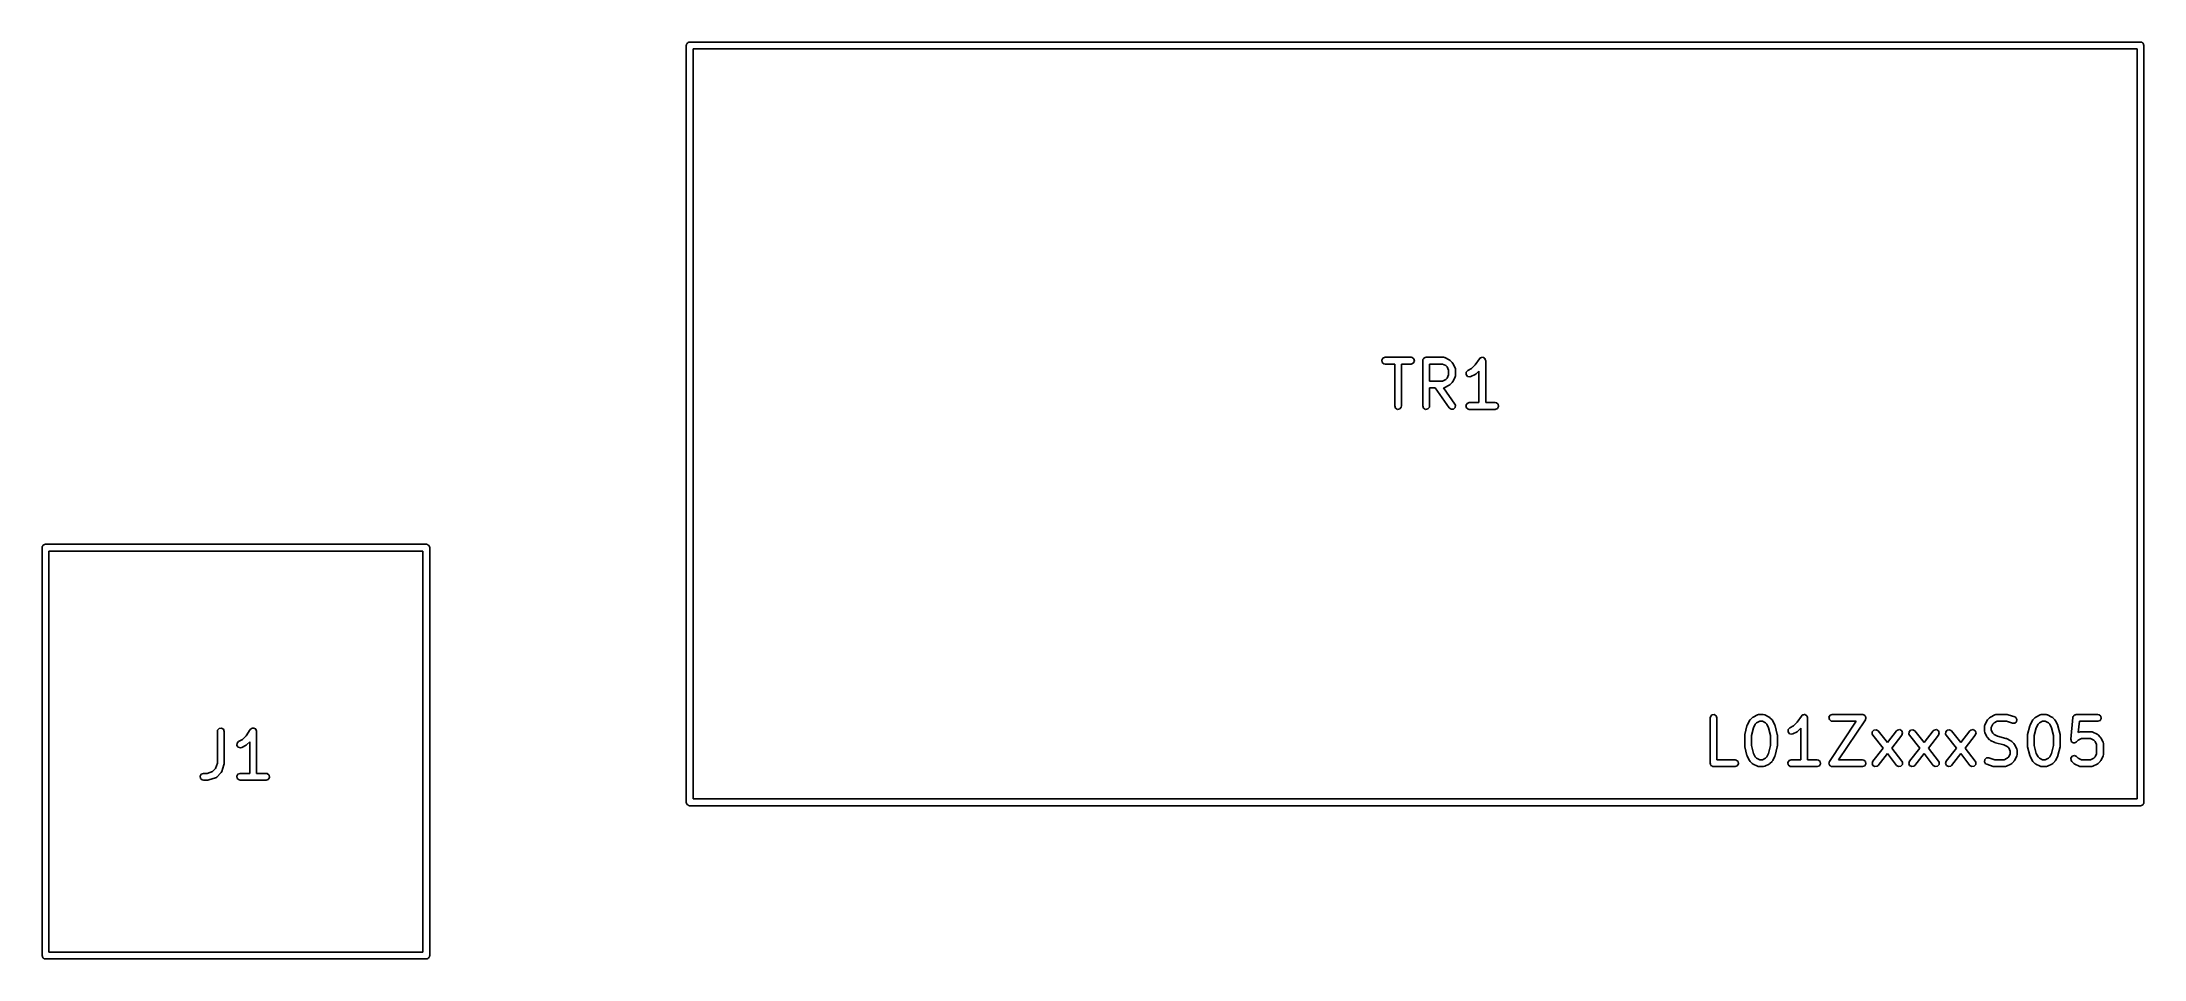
# Model space of a CAD drawing. Extents: x 0.28 to 2.11, y -0.95 to -0.15.
import ezdxf

# ---------------------------------------------------------------- set-up
doc = ezdxf.new("R2010")
doc.units = 0
doc.header["$MEASUREMENT"] = 0
doc.layers.add('BLACK', color=7, linetype='CONTINUOUS')

msp = doc.modelspace()

# ---------------------------------------------------------------- linework, layer by layer
at = {"layer": 'BLACK', "linetype": 'CONTINUOUS'}
for p, q in [((0.841142, -0.154409), (0.841209, -0.154026)), ((0.841142, -0.81189), (0.841142, -0.154409)), ((0.841187, -0.153897), (0.841252, -0.153783)), ((0.841209, -0.154026), (0.841187, -0.153897)), ((0.841252, -0.153783), (0.84132, -0.1534)), ((0.84132, -0.1534), (0.841813, -0.152812)), ((0.841813, -0.152812), (0.842196, -0.152148)), ((0.842196, -0.152148), (0.842447, -0.152056)), ((0.842447, -0.152056), (0.842618, -0.151852)), ((0.842618, -0.151852), (0.843374, -0.151719)), ((0.843374, -0.151719), (0.844094, -0.151457)), ((0.844094, -0.151457), (2.10394, -0.151457)), ((0.847047, -0.157362), (0.847047, -0.808937)), ((2.10098, -0.157362), (0.847047, -0.157362)), ((2.10098, -0.808937), (2.10098, -0.157362)), ((2.10394, -0.151457), (2.10432, -0.151524)), ((2.10432, -0.151524), (2.10445, -0.151502)), ((2.10445, -0.151502), (2.10456, -0.151567)), ((2.10456, -0.151567), (2.10495, -0.151635)), ((2.10495, -0.151635), (2.10553, -0.152128)), ((2.10553, -0.152128), (2.1062, -0.152511)), ((2.1062, -0.152511), (2.10629, -0.152762)), ((2.10629, -0.152762), (2.10649, -0.152933)), ((2.10649, -0.152933), (2.10663, -0.153689)), ((2.10663, -0.153689), (2.10689, -0.154409)), ((2.10689, -0.154409), (2.10689, -0.81189)), ((1.44505, -0.427708), (1.44606, -0.425959)), ((1.4454, -0.429698), (1.44505, -0.427708)), ((1.44695, -0.430996), (1.4454, -0.429698)), ((1.44606, -0.425959), (1.44796, -0.425268)), ((1.44796, -0.431174), (1.44695, -0.430996)), ((1.44796, -0.425268), (1.47045, -0.425268)), ((1.45625, -0.431174), (1.44796, -0.431174)), ((1.45625, -0.467591), (1.45625, -0.431174)), ((1.47045, -0.431174), (1.46216, -0.431174)), ((1.46216, -0.431174), (1.46216, -0.467591)), ((1.47045, -0.425268), (1.47146, -0.425447)), ((1.47235, -0.430483), (1.47045, -0.431174)), ((1.47146, -0.425447), (1.47301, -0.426745)), ((1.47336, -0.428734), (1.47235, -0.430483)), ((1.47301, -0.426745), (1.47336, -0.428734)), ((1.48062, -0.428221), (1.48069, -0.427838)), ((1.48062, -0.467591), (1.48062, -0.428221)), ((1.48067, -0.427708), (1.48073, -0.427595)), ((1.48069, -0.427838), (1.48067, -0.427708)), ((1.48073, -0.427595), (1.4808, -0.427211)), ((1.4808, -0.427211), (1.4813, -0.426624)), ((1.4813, -0.426624), (1.48168, -0.425959)), ((1.48168, -0.425959), (1.48193, -0.425868)), ((1.48193, -0.425868), (1.4821, -0.425664)), ((1.4821, -0.425664), (1.48286, -0.425531)), ((1.48286, -0.425531), (1.48358, -0.425268)), ((1.48358, -0.425268), (1.49858, -0.425268)), ((1.49788, -0.431174), (1.48653, -0.431174)), ((1.48653, -0.431174), (1.48653, -0.445891)), ((1.50058, -0.432523), (1.49788, -0.431174)), ((1.49858, -0.425268), (1.49959, -0.425447)), ((1.49959, -0.425447), (1.49972, -0.42556)), ((1.49972, -0.42556), (1.4999, -0.42558)), ((1.4999, -0.42558), (1.50365, -0.427455)), ((1.50177, -0.43372), (1.50058, -0.432523)), ((1.50312, -0.436417), (1.50177, -0.43372)), ((1.50312, -0.440648), (1.50312, -0.436417)), ((1.50365, -0.427455), (1.50435, -0.427981)), ((1.50435, -0.427981), (1.50441, -0.428008)), ((1.50441, -0.428008), (1.50629, -0.429883)), ((1.50629, -0.429883), (1.50679, -0.430606)), ((1.50679, -0.430606), (1.50684, -0.43065)), ((1.50684, -0.43065), (1.50872, -0.4344)), ((1.50872, -0.4344), (1.50901, -0.435383)), ((1.50901, -0.435383), (1.50897, -0.435554)), ((1.50897, -0.435554), (1.50903, -0.43572)), ((1.50903, -0.43572), (1.50903, -0.441345)), ((1.51836, -0.438295), (1.51975, -0.436829)), ((1.51975, -0.436829), (1.52307, -0.435168)), ((1.52307, -0.435168), (1.52628, -0.431964)), ((1.52628, -0.431964), (1.52986, -0.426583)), ((1.52937, -0.437225), (1.52691, -0.439683)), ((1.52937, -0.464639), (1.52937, -0.437225)), ((1.52986, -0.426583), (1.53057, -0.425842)), ((1.53057, -0.425842), (1.53074, -0.425794)), ((1.53074, -0.425794), (1.53084, -0.425664)), ((1.53084, -0.425664), (1.53169, -0.425515)), ((1.53169, -0.425515), (1.53251, -0.425275)), ((1.53251, -0.425275), (1.53267, -0.425343)), ((1.53267, -0.425343), (1.53283, -0.425313)), ((1.53283, -0.425313), (1.53358, -0.425742)), ((1.53358, -0.425742), (1.53436, -0.426086)), ((1.53436, -0.426086), (1.53444, -0.426238)), ((1.53444, -0.426238), (1.53458, -0.426323)), ((1.53458, -0.426323), (1.53488, -0.427128)), ((1.53488, -0.427128), (1.53526, -0.427897)), ((1.53526, -0.427897), (1.53522, -0.428062)), ((1.53522, -0.428062), (1.53527, -0.428221)), ((1.53527, -0.428221), (1.53527, -0.464639)), ((1.48653, -0.445891), (1.49788, -0.445891)), ((1.49141, -0.451796), (1.48653, -0.451796)), ((1.48653, -0.451796), (1.48653, -0.467591)), ((1.50366, -0.469285), (1.49141, -0.451796)), ((1.49788, -0.445891), (1.50058, -0.444542)), ((1.49874, -0.451736), (1.49861, -0.451783)), ((1.49861, -0.451783), (1.50849, -0.465898)), ((1.49891, -0.451777), (1.49874, -0.451736)), ((1.4999, -0.451485), (1.49891, -0.451777)), ((1.50365, -0.44961), (1.4999, -0.451485)), ((1.50058, -0.444542), (1.50177, -0.443345)), ((1.50177, -0.443345), (1.50312, -0.440648)), ((1.50369, -0.449563), (1.50365, -0.44961)), ((1.50441, -0.449057), (1.50369, -0.449563)), ((1.50629, -0.447182), (1.50441, -0.449057)), ((1.50631, -0.447124), (1.50629, -0.447182)), ((1.50684, -0.446415), (1.50631, -0.447124)), ((1.50872, -0.442665), (1.50684, -0.446415)), ((1.50874, -0.44249), (1.50872, -0.442665)), ((1.50885, -0.442354), (1.50874, -0.44249)), ((1.50903, -0.441345), (1.50885, -0.442354)), ((1.51824, -0.440312), (1.51836, -0.438295)), ((1.51945, -0.441934), (1.51824, -0.440312)), ((1.52141, -0.442403), (1.51945, -0.441934)), ((1.52239, -0.442111), (1.52141, -0.442403)), ((1.52614, -0.440236), (1.52239, -0.442111)), ((1.52619, -0.440189), (1.52614, -0.440236)), ((1.52691, -0.439683), (1.52619, -0.440189)), ((1.45694, -0.469489), (1.45625, -0.467591)), ((1.45869, -0.470499), (1.45694, -0.469489)), ((1.46068, -0.470148), (1.45869, -0.470499)), ((1.46198, -0.468601), (1.46068, -0.470148)), ((1.46216, -0.467591), (1.46198, -0.468601)), ((1.48132, -0.469489), (1.48062, -0.467591)), ((1.48306, -0.470499), (1.48132, -0.469489)), ((1.48505, -0.470148), (1.48306, -0.470499)), ((1.48635, -0.468601), (1.48505, -0.470148)), ((1.48653, -0.467591), (1.48635, -0.468601)), ((1.50531, -0.470443), (1.50366, -0.469285)), ((1.50732, -0.470268), (1.50531, -0.470443)), ((1.50875, -0.46884), (1.50732, -0.470268)), ((1.50849, -0.465898), (1.50893, -0.466827)), ((1.50893, -0.466827), (1.50875, -0.46884)), ((1.51816, -0.467079), (1.51917, -0.465329)), ((1.51852, -0.469068), (1.51816, -0.467079)), ((1.52006, -0.470366), (1.51852, -0.469068)), ((1.51917, -0.465329), (1.52107, -0.464639)), ((1.52107, -0.470544), (1.52006, -0.470366)), ((1.52107, -0.464639), (1.52937, -0.464639)), ((1.54357, -0.470544), (1.52107, -0.470544)), ((1.53527, -0.464639), (1.54357, -0.464639)), ((1.54357, -0.464639), (1.54458, -0.464817)), ((1.54547, -0.469853), (1.54357, -0.470544)), ((1.54458, -0.464817), (1.54613, -0.466115)), ((1.54648, -0.468104), (1.54547, -0.469853)), ((1.54613, -0.466115), (1.54648, -0.468104)), ((0.281693, -0.59063), (0.281761, -0.590246)), ((0.281693, -0.944961), (0.281693, -0.59063)), ((0.281738, -0.590117), (0.281803, -0.590004)), ((0.281761, -0.590246), (0.281738, -0.590117)), ((0.281803, -0.590004), (0.281871, -0.58962)), ((0.281871, -0.58962), (0.282364, -0.589032)), ((0.282364, -0.589032), (0.282748, -0.588368)), ((0.282748, -0.588368), (0.282998, -0.588277)), ((0.282998, -0.588277), (0.283169, -0.588073)), ((0.283169, -0.588073), (0.283925, -0.587939)), ((0.283925, -0.587939), (0.284646, -0.587677)), ((0.284646, -0.587677), (0.615354, -0.587677)), ((0.287598, -0.593583), (0.287598, -0.942008)), ((0.612402, -0.593583), (0.287598, -0.593583)), ((0.612402, -0.942008), (0.612402, -0.593583)), ((0.615354, -0.587677), (0.615738, -0.587745)), ((0.615738, -0.587745), (0.615867, -0.587722)), ((0.615867, -0.587722), (0.615981, -0.587788)), ((0.615981, -0.587788), (0.616364, -0.587855)), ((0.616364, -0.587855), (0.616952, -0.588348)), ((0.616952, -0.588348), (0.617616, -0.588732)), ((0.617616, -0.588732), (0.617707, -0.588982)), ((0.617707, -0.588982), (0.617911, -0.589154)), ((0.617911, -0.589154), (0.618045, -0.589909)), ((0.618045, -0.589909), (0.618307, -0.59063)), ((0.618307, -0.59063), (0.618307, -0.944961)), ((0.434102, -0.749259), (0.4354, -0.747711)), ((0.4354, -0.747711), (0.437389, -0.747361)), ((0.437389, -0.747361), (0.439139, -0.74837)), ((0.462541, -0.748631), (0.46325, -0.747889)), ((0.46325, -0.747889), (0.463413, -0.747841)), ((0.463413, -0.747841), (0.463522, -0.747711)), ((0.463522, -0.747711), (0.464366, -0.747562)), ((0.464366, -0.747562), (0.465188, -0.747322)), ((0.465188, -0.747322), (0.465344, -0.74739)), ((0.465344, -0.74739), (0.465511, -0.747361)), ((0.465511, -0.747361), (0.466253, -0.747789)), ((0.466253, -0.747789), (0.467038, -0.748133)), ((0.467038, -0.748133), (0.467113, -0.748286)), ((0.467113, -0.748286), (0.46726, -0.74837)), ((1.73019, -0.738536), (1.73037, -0.737526)), ((1.73019, -0.777906), (1.73019, -0.738536)), ((1.73037, -0.737526), (1.73167, -0.735979)), ((1.73167, -0.735979), (1.73366, -0.735628)), ((1.73366, -0.735628), (1.73541, -0.736638)), ((1.73541, -0.736638), (1.7361, -0.738536)), ((1.7361, -0.738536), (1.7361, -0.774954)), ((1.76028, -0.752818), (1.76215, -0.745319)), ((1.76215, -0.745319), (1.76236, -0.744854)), ((1.76236, -0.744854), (1.76238, -0.744715)), ((1.76238, -0.744715), (1.76425, -0.740965)), ((1.76425, -0.740965), (1.76478, -0.740256)), ((1.76478, -0.740256), (1.7648, -0.740198)), ((1.7648, -0.740198), (1.76668, -0.738323)), ((1.7678, -0.747066), (1.76609, -0.753898)), ((1.76668, -0.738323), (1.7674, -0.737817)), ((1.7674, -0.737817), (1.76745, -0.73777)), ((1.76745, -0.73777), (1.7712, -0.735895)), ((1.76932, -0.744035), (1.7678, -0.747066)), ((1.77052, -0.742838), (1.76932, -0.744035)), ((1.77321, -0.741489), (1.77052, -0.742838)), ((1.7712, -0.735895), (1.77218, -0.735603)), ((1.77218, -0.735603), (1.77235, -0.735644)), ((1.77235, -0.735644), (1.77252, -0.735583)), ((1.77252, -0.735583), (1.77627, -0.735583)), ((1.77557, -0.741489), (1.77321, -0.741489)), ((1.77827, -0.742838), (1.77557, -0.741489)), ((1.77627, -0.735583), (1.77728, -0.735761)), ((1.77728, -0.735761), (1.77741, -0.735875)), ((1.77741, -0.735875), (1.77759, -0.735895)), ((1.77759, -0.735895), (1.78134, -0.73777)), ((1.77946, -0.744035), (1.77827, -0.742838)), ((1.78098, -0.747066), (1.77946, -0.744035)), ((1.78269, -0.753898), (1.78098, -0.747066)), ((1.78134, -0.73777), (1.78204, -0.738296)), ((1.78204, -0.738296), (1.7821, -0.738323)), ((1.7821, -0.738323), (1.78398, -0.740198)), ((1.78398, -0.740198), (1.78448, -0.740921)), ((1.78448, -0.740921), (1.78453, -0.740965)), ((1.78453, -0.740965), (1.78641, -0.744715)), ((1.78641, -0.744715), (1.78655, -0.745203)), ((1.78655, -0.745203), (1.78663, -0.745319)), ((1.78663, -0.745319), (1.7885, -0.752818)), ((1.79793, -0.74861), (1.79932, -0.747144)), ((1.79932, -0.747144), (1.80264, -0.745483)), ((1.80264, -0.745483), (1.80584, -0.742279)), ((1.80584, -0.742279), (1.80943, -0.736898)), ((1.80893, -0.74754), (1.80647, -0.749998)), ((1.80893, -0.774954), (1.80893, -0.74754)), ((1.80943, -0.736898), (1.81014, -0.736157)), ((1.81014, -0.736157), (1.8103, -0.736109)), ((1.8103, -0.736109), (1.81041, -0.735979)), ((1.81041, -0.735979), (1.81125, -0.73583)), ((1.81125, -0.73583), (1.81208, -0.73559)), ((1.81208, -0.73559), (1.81223, -0.735658)), ((1.81223, -0.735658), (1.8124, -0.735628)), ((1.8124, -0.735628), (1.81314, -0.736057)), ((1.81314, -0.736057), (1.81393, -0.736401)), ((1.81393, -0.736401), (1.814, -0.736553)), ((1.814, -0.736553), (1.81415, -0.736638)), ((1.81415, -0.736638), (1.81444, -0.737443)), ((1.81444, -0.737443), (1.81482, -0.738212)), ((1.81482, -0.738212), (1.81478, -0.738377)), ((1.81478, -0.738377), (1.81484, -0.738536)), ((1.81484, -0.738536), (1.81484, -0.774954)), ((1.83335, -0.738023), (1.83436, -0.736274)), ((1.8337, -0.740013), (1.83335, -0.738023)), ((1.83525, -0.741311), (1.8337, -0.740013)), ((1.8338, -0.776268), (1.85699, -0.741489)), ((1.83436, -0.736274), (1.83626, -0.735583)), ((1.83626, -0.741489), (1.83525, -0.741311)), ((1.83626, -0.735583), (1.8625, -0.735583)), ((1.85699, -0.741489), (1.83626, -0.741489)), ((1.86496, -0.740174), (1.84178, -0.774954)), ((1.8625, -0.735583), (1.86264, -0.735607)), ((1.86264, -0.735607), (1.86269, -0.73559)), ((1.86269, -0.73559), (1.8628, -0.735635)), ((1.8628, -0.735635), (1.86351, -0.735761)), ((1.86351, -0.735761), (1.86398, -0.736155)), ((1.86398, -0.736155), (1.86454, -0.736401)), ((1.86454, -0.736401), (1.86473, -0.736785)), ((1.86473, -0.736785), (1.86506, -0.73706)), ((1.86511, -0.739579), (1.86496, -0.740174)), ((1.86506, -0.73706), (1.86517, -0.737663)), ((1.86541, -0.739049), (1.86511, -0.739579)), ((1.86517, -0.737663), (1.86544, -0.738212)), ((1.86544, -0.738212), (1.86534, -0.738627)), ((1.86534, -0.738627), (1.86541, -0.739049)), ((1.96829, -0.746035), (1.96847, -0.745025)), ((1.96829, -0.749785), (1.96829, -0.746035)), ((1.96847, -0.745025), (1.96858, -0.74489)), ((1.96858, -0.74489), (1.9686, -0.744715)), ((1.9686, -0.744715), (1.97047, -0.740965)), ((1.97047, -0.740965), (1.971, -0.740256)), ((1.971, -0.740256), (1.97103, -0.740198)), ((1.97103, -0.740198), (1.9729, -0.738323)), ((1.9729, -0.738323), (1.97363, -0.737817)), ((1.97363, -0.737817), (1.97367, -0.73777)), ((1.97367, -0.73777), (1.97742, -0.735895)), ((1.97554, -0.744035), (1.97419, -0.746732)), ((1.97419, -0.746732), (1.97419, -0.749088)), ((1.97674, -0.742838), (1.97554, -0.744035)), ((1.97944, -0.741489), (1.97674, -0.742838)), ((1.97742, -0.735895), (1.9784, -0.735603)), ((1.9784, -0.735603), (1.97857, -0.735644)), ((1.97857, -0.735644), (1.97874, -0.735583)), ((1.97874, -0.735583), (1.98811, -0.735583)), ((1.98763, -0.741489), (1.97944, -0.741489)), ((1.9928, -0.743212), (1.98763, -0.741489)), ((1.98811, -0.735583), (1.98898, -0.735737)), ((1.98898, -0.735737), (1.98905, -0.735735)), ((1.98905, -0.735735), (1.99467, -0.73761)), ((1.99482, -0.743157), (1.9928, -0.743212)), ((1.99467, -0.73761), (1.99557, -0.738098)), ((1.99633, -0.741817), (1.99482, -0.743157)), ((1.99557, -0.738098), (1.99663, -0.739819)), ((1.99663, -0.739819), (1.99633, -0.741817)), ((2.00587, -0.752818), (2.00775, -0.745319)), ((2.00775, -0.745319), (2.00795, -0.744854)), ((2.00795, -0.744854), (2.00797, -0.744715)), ((2.00797, -0.744715), (2.00984, -0.740965)), ((2.00984, -0.740965), (2.01037, -0.740256)), ((2.01037, -0.740256), (2.0104, -0.740198)), ((2.0104, -0.740198), (2.01227, -0.738323)), ((2.0134, -0.747066), (2.01169, -0.753898)), ((2.01227, -0.738323), (2.013, -0.737817)), ((2.013, -0.737817), (2.01304, -0.73777)), ((2.01304, -0.73777), (2.01679, -0.735895)), ((2.01491, -0.744035), (2.0134, -0.747066)), ((2.01611, -0.742838), (2.01491, -0.744035)), ((2.01881, -0.741489), (2.01611, -0.742838)), ((2.01679, -0.735895), (2.01777, -0.735603)), ((2.01777, -0.735603), (2.01794, -0.735644)), ((2.01794, -0.735644), (2.01811, -0.735583)), ((2.01811, -0.735583), (2.02186, -0.735583)), ((2.02116, -0.741489), (2.01881, -0.741489)), ((2.02386, -0.742838), (2.02116, -0.741489)), ((2.02186, -0.735583), (2.02287, -0.735761)), ((2.02287, -0.735761), (2.023, -0.735875)), ((2.023, -0.735875), (2.02318, -0.735895)), ((2.02318, -0.735895), (2.02693, -0.73777)), ((2.02506, -0.744035), (2.02386, -0.742838)), ((2.02657, -0.747066), (2.02506, -0.744035)), ((2.02828, -0.753898), (2.02657, -0.747066)), ((2.02693, -0.73777), (2.02764, -0.738296)), ((2.02764, -0.738296), (2.0277, -0.738323)), ((2.0277, -0.738323), (2.02957, -0.740198)), ((2.02957, -0.740198), (2.03008, -0.740921)), ((2.03008, -0.740921), (2.03013, -0.740965)), ((2.03013, -0.740965), (2.032, -0.744715)), ((2.032, -0.744715), (2.03215, -0.745203)), ((2.03215, -0.745203), (2.03222, -0.745319)), ((2.03222, -0.745319), (2.0341, -0.752818)), ((2.04329, -0.75699), (2.04517, -0.738242)), ((2.04517, -0.738242), (2.04521, -0.738092)), ((2.0452, -0.738023), (2.04526, -0.737917)), ((2.04521, -0.738092), (2.0452, -0.738023)), ((2.04526, -0.737917), (2.04545, -0.737255)), ((2.04545, -0.737255), (2.04589, -0.736817)), ((2.04589, -0.736817), (2.04621, -0.736274)), ((2.04621, -0.736274), (2.0466, -0.736133)), ((2.0466, -0.736133), (2.04689, -0.735845)), ((2.04689, -0.735845), (2.04752, -0.735798)), ((2.04752, -0.735798), (2.04811, -0.735583)), ((2.04811, -0.735583), (2.06685, -0.735583)), ((2.05078, -0.741489), (2.0498, -0.75126)), ((2.06685, -0.741489), (2.05078, -0.741489)), ((2.06685, -0.735583), (2.06786, -0.735761)), ((2.06875, -0.740798), (2.06685, -0.741489)), ((2.06786, -0.735761), (2.06941, -0.73706)), ((2.06976, -0.739049), (2.06875, -0.740798)), ((2.06941, -0.73706), (2.06976, -0.739049)), ((0.433924, -0.750268), (0.434102, -0.749259)), ((0.433924, -0.777911), (0.433924, -0.750268)), ((0.439139, -0.74837), (0.439829, -0.750268)), ((0.439829, -0.750268), (0.439829, -0.77839)), ((0.450919, -0.762359), (0.45104, -0.760343)), ((0.452123, -0.763981), (0.450919, -0.762359)), ((0.45104, -0.760343), (0.452429, -0.758876)), ((0.454087, -0.76445), (0.452123, -0.763981)), ((0.452429, -0.758876), (0.45575, -0.757216)), ((0.45507, -0.764158), (0.454087, -0.76445)), ((0.45882, -0.762283), (0.45507, -0.764158)), ((0.45575, -0.757216), (0.458954, -0.754012)), ((0.458864, -0.762236), (0.45882, -0.762283)), ((0.459587, -0.76173), (0.458864, -0.762236)), ((0.458954, -0.754012), (0.462541, -0.748631)), ((0.462045, -0.759272), (0.459587, -0.76173)), ((0.462045, -0.786686), (0.462045, -0.759272)), ((0.46726, -0.74837), (0.467553, -0.749176)), ((0.467553, -0.749176), (0.467933, -0.749944)), ((0.467933, -0.749944), (0.467893, -0.750109)), ((0.467893, -0.750109), (0.467951, -0.750268)), ((0.467951, -0.750268), (0.467951, -0.786686)), ((1.76019, -0.753534), (1.76029, -0.752954)), ((1.76019, -0.762908), (1.76019, -0.753534)), ((1.76024, -0.763036), (1.76019, -0.762908)), ((1.76028, -0.763624), (1.76024, -0.763036)), ((1.76029, -0.752954), (1.76028, -0.752818)), ((1.76215, -0.771123), (1.76028, -0.763624)), ((1.76609, -0.753898), (1.76609, -0.762545)), ((1.76609, -0.762545), (1.7678, -0.769377)), ((1.78098, -0.769377), (1.78269, -0.762545)), ((1.78269, -0.762545), (1.78269, -0.753898)), ((1.7885, -0.763624), (1.78663, -0.771123)), ((1.78859, -0.762908), (1.78849, -0.763488)), ((1.78849, -0.763488), (1.7885, -0.763624)), ((1.7885, -0.752818), (1.78855, -0.753406)), ((1.78855, -0.753406), (1.78859, -0.753534)), ((1.78859, -0.753534), (1.78859, -0.762908)), ((1.79781, -0.750627), (1.79793, -0.74861)), ((1.79901, -0.752249), (1.79781, -0.750627)), ((1.80097, -0.752718), (1.79901, -0.752249)), ((1.80196, -0.752426), (1.80097, -0.752718)), ((1.80571, -0.750551), (1.80196, -0.752426)), ((1.80575, -0.750504), (1.80571, -0.750551)), ((1.80647, -0.749998), (1.80575, -0.750504)), ((1.87095, -0.75258), (1.87101, -0.750561)), ((1.87143, -0.753484), (1.87095, -0.75258)), ((1.87101, -0.750561), (1.87236, -0.749056)), ((1.88031, -0.764783), (1.87143, -0.753484)), ((1.87143, -0.776082), (1.88031, -0.764783)), ((1.87236, -0.749056), (1.87436, -0.74877)), ((1.87436, -0.74877), (1.87608, -0.749835)), ((1.87608, -0.749835), (1.88406, -0.760004)), ((1.88406, -0.760004), (1.89205, -0.749835)), ((1.8967, -0.753484), (1.88782, -0.764783)), ((1.88782, -0.764783), (1.8967, -0.776082)), ((1.89205, -0.749835), (1.89282, -0.749151)), ((1.89282, -0.749151), (1.89479, -0.748737)), ((1.89479, -0.748737), (1.89658, -0.74969)), ((1.89658, -0.74969), (1.89733, -0.751565)), ((1.89733, -0.751565), (1.8967, -0.753484)), ((1.90282, -0.75258), (1.90288, -0.750561)), ((1.9033, -0.753484), (1.90282, -0.75258)), ((1.90288, -0.750561), (1.90423, -0.749056)), ((1.91218, -0.764783), (1.9033, -0.753484)), ((1.9033, -0.776082), (1.91218, -0.764783)), ((1.90423, -0.749056), (1.90623, -0.74877)), ((1.90623, -0.74877), (1.90795, -0.749835)), ((1.90795, -0.749835), (1.91594, -0.760004)), ((1.91594, -0.760004), (1.92392, -0.749835)), ((1.92857, -0.753484), (1.91969, -0.764783)), ((1.91969, -0.764783), (1.92857, -0.776082)), ((1.92392, -0.749835), (1.92469, -0.749151)), ((1.92469, -0.749151), (1.92667, -0.748737)), ((1.92667, -0.748737), (1.92845, -0.74969)), ((1.92845, -0.74969), (1.9292, -0.751565)), ((1.9292, -0.751565), (1.92857, -0.753484)), ((1.93469, -0.75258), (1.93475, -0.750561)), ((1.93517, -0.753484), (1.93469, -0.75258)), ((1.93475, -0.750561), (1.9361, -0.749056)), ((1.94405, -0.764783), (1.93517, -0.753484)), ((1.93517, -0.776082), (1.94405, -0.764783)), ((1.9361, -0.749056), (1.9381, -0.74877)), ((1.9381, -0.74877), (1.93982, -0.749835)), ((1.93982, -0.749835), (1.94781, -0.760004)), ((1.94781, -0.760004), (1.9558, -0.749835)), ((1.96044, -0.753484), (1.95156, -0.764783)), ((1.95156, -0.764783), (1.96044, -0.776082)), ((1.9558, -0.749835), (1.95656, -0.749151)), ((1.95656, -0.749151), (1.95854, -0.748737)), ((1.95854, -0.748737), (1.96032, -0.74969)), ((1.96032, -0.74969), (1.96107, -0.751565)), ((1.96107, -0.751565), (1.96044, -0.753484)), ((1.96835, -0.749951), (1.96829, -0.749785)), ((1.96831, -0.750122), (1.96835, -0.749951)), ((1.9686, -0.751105), (1.96831, -0.750122)), ((1.97047, -0.754855), (1.9686, -0.751105)), ((1.97052, -0.754899), (1.97047, -0.754855)), ((1.97103, -0.755622), (1.97052, -0.754899)), ((1.9729, -0.757497), (1.97103, -0.755622)), ((1.97296, -0.757524), (1.9729, -0.757497)), ((1.97367, -0.75805), (1.97296, -0.757524)), ((1.97742, -0.759925), (1.97367, -0.75805)), ((1.97419, -0.749088), (1.97554, -0.751785)), ((1.97554, -0.751785), (1.97674, -0.752982)), ((1.97674, -0.752982), (1.97977, -0.754498)), ((1.97756, -0.759941), (1.97742, -0.759925)), ((1.97802, -0.760148), (1.97756, -0.759941)), ((1.98521, -0.761945), (1.97802, -0.760148)), ((1.97977, -0.754498), (1.98696, -0.756294)), ((1.98824, -0.76346), (1.98521, -0.761945)), ((1.98696, -0.756294), (1.98742, -0.756502)), ((1.98742, -0.756502), (1.98756, -0.756518)), ((1.98756, -0.756518), (1.99131, -0.758392)), ((1.98944, -0.764657), (1.98824, -0.76346)), ((1.99079, -0.767355), (1.98944, -0.764657)), ((1.99131, -0.758392), (1.99202, -0.758918)), ((1.99202, -0.758918), (1.99208, -0.758945)), ((1.99208, -0.758945), (1.99395, -0.76082)), ((1.99395, -0.76082), (1.99446, -0.761543)), ((1.99446, -0.761543), (1.9945, -0.761588)), ((1.9945, -0.761588), (1.99638, -0.765337)), ((1.99638, -0.765337), (1.99667, -0.76632)), ((1.99667, -0.76632), (1.99663, -0.766492)), ((1.99663, -0.766492), (1.99669, -0.766658)), ((2.00578, -0.753534), (2.00589, -0.752954)), ((2.00578, -0.762908), (2.00578, -0.753534)), ((2.00583, -0.763036), (2.00578, -0.762908)), ((2.00587, -0.763624), (2.00583, -0.763036)), ((2.00589, -0.752954), (2.00587, -0.752818)), ((2.00775, -0.771123), (2.00587, -0.763624)), ((2.01169, -0.753898), (2.01169, -0.762545)), ((2.01169, -0.762545), (2.0134, -0.769377)), ((2.02657, -0.769377), (2.02828, -0.762545)), ((2.02828, -0.762545), (2.02828, -0.753898)), ((2.0341, -0.763624), (2.03222, -0.771123)), ((2.03419, -0.762908), (2.03408, -0.763488)), ((2.03408, -0.763488), (2.0341, -0.763624)), ((2.0341, -0.752818), (2.03414, -0.753406)), ((2.03414, -0.753406), (2.03419, -0.753534)), ((2.03419, -0.753534), (2.03419, -0.762908)), ((2.0433, -0.757009), (2.04329, -0.75699)), ((2.04329, -0.757026), (2.0433, -0.757009)), ((2.04355, -0.757986), (2.04329, -0.757026)), ((2.04379, -0.758947), (2.04355, -0.757986)), ((2.04381, -0.758959), (2.04379, -0.758947)), ((2.04381, -0.758977), (2.04381, -0.758959)), ((2.04463, -0.759546), (2.04381, -0.758977)), ((2.04543, -0.760126), (2.04463, -0.759546)), ((2.04545, -0.760125), (2.04543, -0.760126)), ((2.04547, -0.760136), (2.04545, -0.760125)), ((2.04646, -0.760049), (2.04547, -0.760136)), ((2.04745, -0.759975), (2.04646, -0.760049)), ((2.04746, -0.759962), (2.04745, -0.759975)), ((2.04748, -0.75996), (2.04746, -0.759962)), ((2.04832, -0.759372), (2.04748, -0.75996)), ((2.04986, -0.757836), (2.04832, -0.759372)), ((2.0498, -0.75126), (2.05054, -0.750893)), ((2.05255, -0.756487), (2.04986, -0.757836)), ((2.05054, -0.750893), (2.05152, -0.750601)), ((2.05152, -0.750601), (2.05169, -0.750642)), ((2.05169, -0.750642), (2.05186, -0.750582)), ((2.05186, -0.750582), (2.06123, -0.750582)), ((2.06053, -0.756487), (2.05255, -0.756487)), ((2.06323, -0.757836), (2.06053, -0.756487)), ((2.06123, -0.750582), (2.06224, -0.75076)), ((2.06224, -0.75076), (2.06237, -0.750873)), ((2.06237, -0.750873), (2.06255, -0.750893)), ((2.06255, -0.750893), (2.0663, -0.752768)), ((2.06443, -0.759033), (2.06323, -0.757836)), ((2.06578, -0.76173), (2.06443, -0.759033)), ((2.06578, -0.76971), (2.06578, -0.76173)), ((2.0663, -0.752768), (2.06701, -0.753294)), ((2.06701, -0.753294), (2.06707, -0.753321)), ((2.06707, -0.753321), (2.06894, -0.755196)), ((2.06894, -0.755196), (2.06945, -0.755919)), ((2.06945, -0.755919), (2.0695, -0.755963)), ((2.0695, -0.755963), (2.07137, -0.759713)), ((2.07137, -0.759713), (2.07166, -0.760696)), ((2.07166, -0.760696), (2.07162, -0.760867)), ((2.07162, -0.760867), (2.07168, -0.761033)), ((2.07168, -0.761033), (2.07168, -0.770407)), ((0.429657, -0.785183), (0.432421, -0.782419)), ((0.432421, -0.782419), (0.433924, -0.777911)), ((0.439678, -0.779324), (0.437803, -0.784948)), ((0.439829, -0.77839), (0.439676, -0.779259)), ((0.439676, -0.779259), (0.439678, -0.779324)), ((1.73046, -0.778627), (1.73019, -0.777906)), ((1.73059, -0.779383), (1.73046, -0.778627)), ((1.73079, -0.779554), (1.73059, -0.779383)), ((1.73088, -0.779804), (1.73079, -0.779554)), ((1.73155, -0.780188), (1.73088, -0.779804)), ((1.73214, -0.780681), (1.73155, -0.780188)), ((1.73252, -0.780749), (1.73214, -0.780681)), ((1.73263, -0.780814), (1.73252, -0.780749)), ((1.73276, -0.780791), (1.73263, -0.780814)), ((1.73315, -0.780859), (1.73276, -0.780791)), ((1.75189, -0.780859), (1.73315, -0.780859)), ((1.7361, -0.774954), (1.75189, -0.774954)), ((1.75189, -0.774954), (1.7529, -0.775132)), ((1.75379, -0.780168), (1.75189, -0.780859)), ((1.7529, -0.775132), (1.75445, -0.77643)), ((1.7548, -0.778419), (1.75379, -0.780168)), ((1.75445, -0.77643), (1.7548, -0.778419)), ((1.76223, -0.771239), (1.76215, -0.771123)), ((1.76238, -0.771728), (1.76223, -0.771239)), ((1.76425, -0.775477), (1.76238, -0.771728)), ((1.7643, -0.775521), (1.76425, -0.775477)), ((1.7648, -0.776245), (1.7643, -0.775521)), ((1.76668, -0.778119), (1.7648, -0.776245)), ((1.76674, -0.778147), (1.76668, -0.778119)), ((1.76745, -0.778673), (1.76674, -0.778147)), ((1.7712, -0.780547), (1.76745, -0.778673)), ((1.7678, -0.769377), (1.76932, -0.772408)), ((1.76932, -0.772408), (1.77052, -0.773605)), ((1.77052, -0.773605), (1.77321, -0.774954)), ((1.77137, -0.780567), (1.7712, -0.780547)), ((1.77151, -0.780681), (1.77137, -0.780567)), ((1.77252, -0.780859), (1.77151, -0.780681)), ((1.77627, -0.780859), (1.77252, -0.780859)), ((1.77321, -0.774954), (1.77557, -0.774954)), ((1.77557, -0.774954), (1.77827, -0.773605)), ((1.77643, -0.780799), (1.77627, -0.780859)), ((1.7766, -0.78084), (1.77643, -0.780799)), ((1.77759, -0.780547), (1.7766, -0.78084)), ((1.78134, -0.778673), (1.77759, -0.780547)), ((1.77827, -0.773605), (1.77946, -0.772408)), ((1.77946, -0.772408), (1.78098, -0.769377)), ((1.78138, -0.778626), (1.78134, -0.778673)), ((1.7821, -0.778119), (1.78138, -0.778626)), ((1.78398, -0.776245), (1.7821, -0.778119)), ((1.784, -0.776186), (1.78398, -0.776245)), ((1.78453, -0.775477), (1.784, -0.776186)), ((1.78641, -0.771728), (1.78453, -0.775477)), ((1.78642, -0.771589), (1.78641, -0.771728)), ((1.78663, -0.771123), (1.78642, -0.771589)), ((1.79773, -0.777394), (1.79874, -0.775644)), ((1.79808, -0.779383), (1.79773, -0.777394)), ((1.79963, -0.780681), (1.79808, -0.779383)), ((1.79874, -0.775644), (1.80064, -0.774954)), ((1.80064, -0.780859), (1.79963, -0.780681)), ((1.80064, -0.774954), (1.80893, -0.774954)), ((1.82313, -0.780859), (1.80064, -0.780859)), ((1.81484, -0.774954), (1.82313, -0.774954)), ((1.82313, -0.774954), (1.82414, -0.775132)), ((1.82503, -0.780168), (1.82313, -0.780859)), ((1.82414, -0.775132), (1.82569, -0.77643)), ((1.82604, -0.778419), (1.82503, -0.780168)), ((1.82569, -0.77643), (1.82604, -0.778419)), ((1.83332, -0.778231), (1.83342, -0.777815)), ((1.83359, -0.77878), (1.83332, -0.778231)), ((1.83335, -0.777394), (1.83366, -0.776863)), ((1.83342, -0.777815), (1.83335, -0.777394)), ((1.8337, -0.779383), (1.83359, -0.77878)), ((1.83366, -0.776863), (1.8338, -0.776268)), ((1.83403, -0.779658), (1.8337, -0.779383)), ((1.83422, -0.780041), (1.83403, -0.779658)), ((1.83478, -0.780287), (1.83422, -0.780041)), ((1.83525, -0.780681), (1.83478, -0.780287)), ((1.83596, -0.780807), (1.83525, -0.780681)), ((1.83607, -0.780853), (1.83596, -0.780807)), ((1.83613, -0.780836), (1.83607, -0.780853)), ((1.83626, -0.780859), (1.83613, -0.780836)), ((1.8625, -0.780859), (1.83626, -0.780859)), ((1.84178, -0.774954), (1.8625, -0.774954)), ((1.8625, -0.774954), (1.86351, -0.775132)), ((1.8644, -0.780168), (1.8625, -0.780859)), ((1.86351, -0.775132), (1.86506, -0.77643)), ((1.86541, -0.778419), (1.8644, -0.780168)), ((1.86506, -0.77643), (1.86541, -0.778419)), ((1.8708, -0.778001), (1.87143, -0.776082)), ((1.87155, -0.779876), (1.8708, -0.778001)), ((1.87333, -0.780829), (1.87155, -0.779876)), ((1.87531, -0.780415), (1.87333, -0.780829)), ((1.87608, -0.779731), (1.87531, -0.780415)), ((1.88406, -0.769562), (1.87608, -0.779731)), ((1.89205, -0.779731), (1.88406, -0.769562)), ((1.89377, -0.780796), (1.89205, -0.779731)), ((1.89577, -0.78051), (1.89377, -0.780796)), ((1.89712, -0.779005), (1.89577, -0.78051)), ((1.8967, -0.776082), (1.89718, -0.776986)), ((1.89718, -0.776986), (1.89712, -0.779005)), ((1.90267, -0.778001), (1.9033, -0.776082)), ((1.90342, -0.779876), (1.90267, -0.778001)), ((1.90521, -0.780829), (1.90342, -0.779876)), ((1.90718, -0.780415), (1.90521, -0.780829)), ((1.90795, -0.779731), (1.90718, -0.780415)), ((1.91594, -0.769562), (1.90795, -0.779731)), ((1.92392, -0.779731), (1.91594, -0.769562)), ((1.92564, -0.780796), (1.92392, -0.779731)), ((1.92764, -0.78051), (1.92564, -0.780796)), ((1.92899, -0.779005), (1.92764, -0.78051)), ((1.92857, -0.776082), (1.92905, -0.776986)), ((1.92905, -0.776986), (1.92899, -0.779005)), ((1.93454, -0.778001), (1.93517, -0.776082)), ((1.9353, -0.779876), (1.93454, -0.778001)), ((1.93708, -0.780829), (1.9353, -0.779876)), ((1.93905, -0.780415), (1.93708, -0.780829)), ((1.93982, -0.779731), (1.93905, -0.780415)), ((1.94781, -0.769562), (1.93982, -0.779731)), ((1.9558, -0.779731), (1.94781, -0.769562)), ((1.95751, -0.780796), (1.9558, -0.779731)), ((1.95951, -0.78051), (1.95751, -0.780796)), ((1.96086, -0.779005), (1.95951, -0.78051)), ((1.96044, -0.776082), (1.96092, -0.776986)), ((1.96092, -0.776986), (1.96086, -0.779005)), ((1.96835, -0.776623), (1.96864, -0.774625)), ((1.96941, -0.778344), (1.96835, -0.776623)), ((1.96864, -0.774625), (1.97016, -0.773285)), ((1.97031, -0.778833), (1.96941, -0.778344)), ((1.97016, -0.773285), (1.97217, -0.77323)), ((1.97593, -0.780707), (1.97031, -0.778833)), ((1.97217, -0.77323), (1.97734, -0.774954)), ((1.976, -0.780706), (1.97593, -0.780707)), ((1.97687, -0.780859), (1.976, -0.780706)), ((1.98624, -0.780859), (1.97687, -0.780859)), ((1.97734, -0.774954), (1.98554, -0.774954)), ((1.98554, -0.774954), (1.98824, -0.773605)), ((1.98641, -0.780799), (1.98624, -0.780859)), ((1.98658, -0.78084), (1.98641, -0.780799)), ((1.98756, -0.780547), (1.98658, -0.78084)), ((1.99131, -0.778673), (1.98756, -0.780547)), ((1.98824, -0.773605), (1.98944, -0.772408)), ((1.98944, -0.772408), (1.99079, -0.76971)), ((1.99079, -0.76971), (1.99079, -0.767355)), ((1.99135, -0.778626), (1.99131, -0.778673)), ((1.99208, -0.778119), (1.99135, -0.778626)), ((1.99395, -0.776245), (1.99208, -0.778119)), ((1.99398, -0.776186), (1.99395, -0.776245)), ((1.9945, -0.775477), (1.99398, -0.776186)), ((1.99638, -0.771728), (1.9945, -0.775477)), ((1.9964, -0.771552), (1.99638, -0.771728)), ((1.99651, -0.771417), (1.9964, -0.771552)), ((1.99669, -0.770407), (1.99651, -0.771417)), ((1.99669, -0.766658), (1.99669, -0.770407)), ((2.00782, -0.771239), (2.00775, -0.771123)), ((2.00797, -0.771728), (2.00782, -0.771239)), ((2.00984, -0.775477), (2.00797, -0.771728)), ((2.00989, -0.775521), (2.00984, -0.775477)), ((2.0104, -0.776245), (2.00989, -0.775521)), ((2.01227, -0.778119), (2.0104, -0.776245)), ((2.01233, -0.778147), (2.01227, -0.778119)), ((2.01304, -0.778673), (2.01233, -0.778147)), ((2.01679, -0.780547), (2.01304, -0.778673)), ((2.0134, -0.769377), (2.01491, -0.772408)), ((2.01491, -0.772408), (2.01611, -0.773605)), ((2.01611, -0.773605), (2.01881, -0.774954)), ((2.01697, -0.780567), (2.01679, -0.780547)), ((2.0171, -0.780681), (2.01697, -0.780567)), ((2.01811, -0.780859), (2.0171, -0.780681)), ((2.02186, -0.780859), (2.01811, -0.780859)), ((2.01881, -0.774954), (2.02116, -0.774954)), ((2.02116, -0.774954), (2.02386, -0.773605)), ((2.02203, -0.780799), (2.02186, -0.780859)), ((2.0222, -0.78084), (2.02203, -0.780799)), ((2.02318, -0.780547), (2.0222, -0.78084)), ((2.02693, -0.778673), (2.02318, -0.780547)), ((2.02386, -0.773605), (2.02506, -0.772408)), ((2.02506, -0.772408), (2.02657, -0.769377)), ((2.02697, -0.778626), (2.02693, -0.778673)), ((2.0277, -0.778119), (2.02697, -0.778626)), ((2.02957, -0.776245), (2.0277, -0.778119)), ((2.0296, -0.776186), (2.02957, -0.776245)), ((2.03013, -0.775477), (2.0296, -0.776186)), ((2.032, -0.771728), (2.03013, -0.775477)), ((2.03202, -0.771589), (2.032, -0.771728)), ((2.03222, -0.771123), (2.03202, -0.771589)), ((2.04338, -0.773392), (2.04454, -0.771738)), ((2.04356, -0.775405), (2.04338, -0.773392)), ((2.04414, -0.776245), (2.04356, -0.775405)), ((2.04602, -0.778119), (2.04414, -0.776245)), ((2.04454, -0.771738), (2.04649, -0.771215)), ((2.04608, -0.778147), (2.04602, -0.778119)), ((2.04679, -0.778673), (2.04608, -0.778147)), ((2.04649, -0.771215), (2.04832, -0.772069)), ((2.05054, -0.780547), (2.04679, -0.778673)), ((2.04832, -0.772069), (2.04986, -0.773605)), ((2.04986, -0.773605), (2.05255, -0.774954)), ((2.05071, -0.780567), (2.05054, -0.780547)), ((2.05085, -0.780681), (2.05071, -0.780567)), ((2.05186, -0.780859), (2.05085, -0.780681)), ((2.06123, -0.780859), (2.05186, -0.780859)), ((2.05255, -0.774954), (2.06053, -0.774954)), ((2.06053, -0.774954), (2.06323, -0.773605)), ((2.0614, -0.780799), (2.06123, -0.780859)), ((2.06157, -0.78084), (2.0614, -0.780799)), ((2.06255, -0.780547), (2.06157, -0.78084)), ((2.0663, -0.778673), (2.06255, -0.780547)), ((2.06323, -0.773605), (2.06443, -0.772408)), ((2.06443, -0.772408), (2.06578, -0.76971)), ((2.06634, -0.778626), (2.0663, -0.778673)), ((2.06707, -0.778119), (2.06634, -0.778626)), ((2.06894, -0.776245), (2.06707, -0.778119)), ((2.06897, -0.776186), (2.06894, -0.776245)), ((2.0695, -0.775477), (2.06897, -0.776186)), ((2.07137, -0.771728), (2.0695, -0.775477)), ((2.07139, -0.771552), (2.07137, -0.771728)), ((2.0715, -0.771417), (2.07139, -0.771552)), ((2.07168, -0.770407), (2.0715, -0.771417)), ((0.418971, -0.789126), (0.419981, -0.787377)), ((0.419321, -0.791115), (0.418971, -0.789126)), ((0.420869, -0.792413), (0.419321, -0.791115)), ((0.419981, -0.787377), (0.421879, -0.786686)), ((0.421879, -0.792591), (0.420869, -0.792413)), ((0.421879, -0.786686), (0.425149, -0.786686)), ((0.425628, -0.792591), (0.421879, -0.792591)), ((0.425149, -0.786686), (0.429657, -0.785183)), ((0.425689, -0.792569), (0.425628, -0.792591)), ((0.426562, -0.79244), (0.425689, -0.792569)), ((0.432186, -0.790565), (0.426562, -0.79244)), ((0.432324, -0.790455), (0.432186, -0.790565)), ((0.4325, -0.79044), (0.432324, -0.790455)), ((0.43334, -0.789852), (0.4325, -0.79044)), ((0.43709, -0.786102), (0.43334, -0.789852)), ((0.437164, -0.785942), (0.43709, -0.786102)), ((0.437315, -0.78585), (0.437164, -0.785942)), ((0.437803, -0.784948), (0.437315, -0.78585)), ((0.450842, -0.789126), (0.451852, -0.787377)), ((0.451192, -0.791115), (0.450842, -0.789126)), ((0.45274, -0.792413), (0.451192, -0.791115)), ((0.451852, -0.787377), (0.45375, -0.786686)), ((0.45375, -0.792591), (0.45274, -0.792413)), ((0.45375, -0.786686), (0.462045, -0.786686)), ((0.476247, -0.792591), (0.45375, -0.792591)), ((0.467951, -0.786686), (0.476247, -0.786686)), ((0.476247, -0.786686), (0.477257, -0.786864)), ((0.478145, -0.7919), (0.476247, -0.792591)), ((0.477257, -0.786864), (0.478804, -0.788162)), ((0.479155, -0.790151), (0.478145, -0.7919)), ((0.478804, -0.788162), (0.479155, -0.790151)), ((0.841404, -0.812611), (0.841142, -0.81189)), ((0.841537, -0.813366), (0.841404, -0.812611)), ((0.841741, -0.813537), (0.841537, -0.813366)), ((0.841833, -0.813788), (0.841741, -0.813537)), ((0.842497, -0.814171), (0.841833, -0.813788)), ((0.843085, -0.814664), (0.842497, -0.814171)), ((0.843468, -0.814732), (0.843085, -0.814664)), ((0.843582, -0.814798), (0.843468, -0.814732)), ((0.843711, -0.814775), (0.843582, -0.814798)), ((0.844094, -0.814843), (0.843711, -0.814775)), ((2.10394, -0.814843), (0.844094, -0.814843)), ((0.847047, -0.808937), (2.10098, -0.808937)), ((2.10466, -0.81458), (2.10394, -0.814843)), ((2.10541, -0.814447), (2.10466, -0.81458)), ((2.10558, -0.814243), (2.10541, -0.814447)), ((2.10583, -0.814152), (2.10558, -0.814243)), ((2.10622, -0.813487), (2.10583, -0.814152)), ((2.10671, -0.8129), (2.10622, -0.813487)), ((2.10678, -0.812516), (2.10671, -0.8129)), ((2.10684, -0.812403), (2.10678, -0.812516)), ((2.10689, -0.81189), (2.10682, -0.812273)), ((2.10682, -0.812273), (2.10684, -0.812403)), ((0.281955, -0.945681), (0.281693, -0.944961)), ((0.282089, -0.946437), (0.281955, -0.945681)), ((0.282293, -0.946608), (0.282089, -0.946437)), ((0.282384, -0.946859), (0.282293, -0.946608)), ((0.283048, -0.947242), (0.282384, -0.946859)), ((0.283636, -0.947735), (0.283048, -0.947242)), ((0.284019, -0.947803), (0.283636, -0.947735)), ((0.284133, -0.947869), (0.284019, -0.947803)), ((0.284262, -0.947846), (0.284133, -0.947869)), ((0.284646, -0.947913), (0.284262, -0.947846)), ((0.615354, -0.947913), (0.284646, -0.947913)), ((0.287598, -0.942008), (0.612402, -0.942008)), ((0.616075, -0.947651), (0.615354, -0.947913)), ((0.616831, -0.947518), (0.616075, -0.947651)), ((0.617002, -0.947314), (0.616831, -0.947518)), ((0.617252, -0.947223), (0.617002, -0.947314)), ((0.617636, -0.946558), (0.617252, -0.947223)), ((0.618129, -0.945971), (0.617636, -0.946558)), ((0.618197, -0.945587), (0.618129, -0.945971)), ((0.618262, -0.945473), (0.618197, -0.945587)), ((0.618307, -0.944961), (0.618239, -0.945344)), ((0.618239, -0.945344), (0.618262, -0.945473))]:
    msp.add_line(p, q, dxfattribs=at)

doc.saveas('drawing.dxf')
